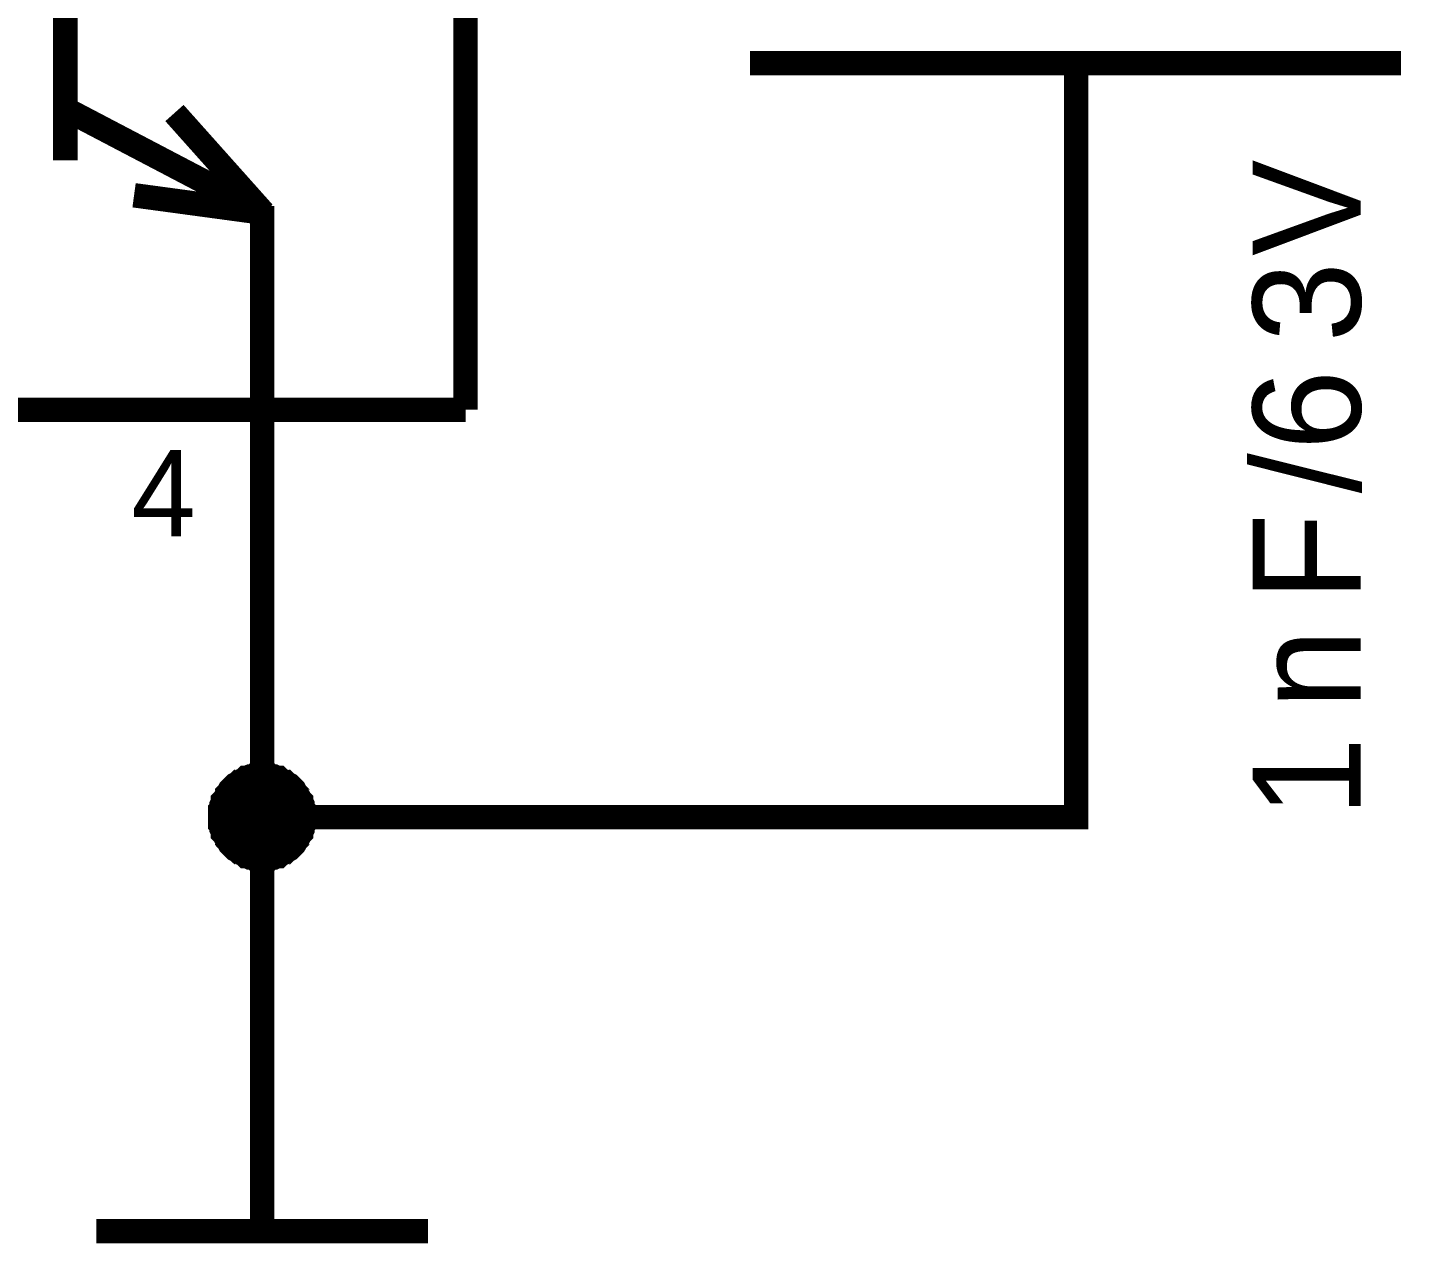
# Model space of a CAD drawing. Header units: millimetres. Extents: x 0 to 420, y 0 to 297.
# Drawn here: x 167.15 to 184.16, y 52.26 to 67.18 of the extents above; entities that cross this region are included whole.
import ezdxf

# ---------------------------------------------------------------- set-up
doc = ezdxf.new("R2010")
doc.units = ezdxf.units.MM
doc.layers.add('Sheet', color=255, linetype='Continuous')

msp = doc.modelspace()

# ---------------------------------------------------------------- linework, layer by layer
at = {"layer": 'Sheet'}
for points, const_width in [([(172.528, 72.495), (172.528, 62.493)], 0.3), ([(167.613, 69.315), (167.613, 65.557)], 0.3), ([(176.021, 66.749), (184.015, 66.749)], 0.3), ([(180.026, 66.749), (180.026, 63.735)], 0.3), ([(170.046, 64.911), (167.613, 66.186)], 0.3), ([(170.046, 64.911), (168.953, 66.136)], 0.3), ([(170.046, 64.911), (168.457, 65.126)], 0.3), ([(170.029, 64.994), (170.029, 59.993)], 0.3), ([(180.026, 63.735), (180.026, 57.492), (170.029, 57.492), (170.029, 59.993)], 0.3), ([(172.528, 62.493), (153.776, 62.493)], 0.3), ([(169.516, 57.492), (169.516, 57.526), (169.516, 57.542), (169.516, 57.575), (169.533, 57.592), (169.533, 57.625), (169.533, 57.641), (169.549, 57.675), (169.549, 57.691), (169.566, 57.708), (169.582, 57.741), (169.599, 57.757), (169.599, 57.774), (169.615, 57.79), (169.632, 57.824), (169.648, 57.84), (169.665, 57.857), (169.682, 57.873), (169.698, 57.89), (169.731, 57.906), (169.748, 57.923), (169.764, 57.923), (169.781, 57.94), (169.814, 57.956), (169.831, 57.973), (169.847, 57.973), (169.88, 57.989), (169.897, 57.989), (169.93, 57.989), (169.946, 58.006), (169.98, 58.006), (169.996, 58.006), (170.029, 58.006)], 0.3), ([(169.516, 57.492), (169.516, 57.526), (169.516, 57.542), (169.516, 57.575), (169.533, 57.592), (169.533, 57.625), (169.533, 57.641), (169.549, 57.675), (169.549, 57.691), (169.566, 57.708), (169.582, 57.741), (169.599, 57.757), (169.599, 57.774), (169.615, 57.79), (169.632, 57.824), (169.648, 57.84), (169.665, 57.857), (169.682, 57.873), (169.698, 57.89), (169.731, 57.906), (169.748, 57.923), (169.764, 57.923), (169.781, 57.94), (169.814, 57.956), (169.831, 57.973), (169.847, 57.973), (169.88, 57.989), (169.897, 57.989), (169.93, 57.989), (169.946, 58.006), (169.98, 58.006), (169.996, 58.006), (170.029, 58.006)], 0.3), ([(169.516, 57.492), (169.516, 57.526), (169.516, 57.542), (169.516, 57.575), (169.533, 57.592), (169.533, 57.625), (169.533, 57.641), (169.549, 57.675), (169.549, 57.691), (169.566, 57.708), (169.582, 57.741), (169.599, 57.757), (169.599, 57.774), (169.615, 57.79), (169.632, 57.824), (169.648, 57.84), (169.665, 57.857), (169.682, 57.873), (169.698, 57.89), (169.731, 57.906), (169.748, 57.923), (169.764, 57.923), (169.781, 57.94), (169.814, 57.956), (169.831, 57.973), (169.847, 57.973), (169.88, 57.989), (169.897, 57.989), (169.93, 57.989), (169.946, 58.006), (169.98, 58.006), (169.996, 58.006), (170.029, 58.006)], 0.3), ([(169.516, 57.492), (169.516, 57.526), (169.516, 57.542), (169.516, 57.575), (169.533, 57.592), (169.533, 57.625), (169.533, 57.641), (169.549, 57.675), (169.549, 57.691), (169.566, 57.708), (169.582, 57.741), (169.599, 57.757), (169.599, 57.774), (169.615, 57.79), (169.632, 57.824), (169.648, 57.84), (169.665, 57.857), (169.682, 57.873), (169.698, 57.89), (169.731, 57.906), (169.748, 57.923), (169.764, 57.923), (169.781, 57.94), (169.814, 57.956), (169.831, 57.973), (169.847, 57.973), (169.88, 57.989), (169.897, 57.989), (169.93, 57.989), (169.946, 58.006), (169.98, 58.006), (169.996, 58.006), (170.029, 58.006)], 0.3), ([(169.516, 57.492), (169.516, 57.526), (169.516, 57.542), (169.516, 57.575), (169.533, 57.592), (169.533, 57.625), (169.533, 57.641), (169.549, 57.675), (169.549, 57.691), (169.566, 57.708), (169.582, 57.741), (169.599, 57.757), (169.599, 57.774), (169.615, 57.79), (169.632, 57.824), (169.648, 57.84), (169.665, 57.857), (169.682, 57.873), (169.698, 57.89), (169.731, 57.906), (169.748, 57.923), (169.764, 57.923), (169.781, 57.94), (169.814, 57.956), (169.831, 57.973), (169.847, 57.973), (169.88, 57.989), (169.897, 57.989), (169.93, 57.989), (169.946, 58.006), (169.98, 58.006), (169.996, 58.006), (170.029, 58.006)], 0.0991), ([(169.516, 57.492), (169.516, 57.526), (169.516, 57.542), (169.516, 57.575), (169.533, 57.592), (169.533, 57.625), (169.533, 57.641), (169.549, 57.675), (169.549, 57.691), (169.566, 57.708), (169.582, 57.741), (169.599, 57.757), (169.599, 57.774), (169.615, 57.79), (169.632, 57.824), (169.648, 57.84), (169.665, 57.857), (169.682, 57.873), (169.698, 57.89), (169.731, 57.906), (169.748, 57.923), (169.764, 57.923), (169.781, 57.94), (169.814, 57.956), (169.831, 57.973), (169.847, 57.973), (169.88, 57.989), (169.897, 57.989), (169.93, 57.989), (169.946, 58.006), (169.98, 58.006), (169.996, 58.006), (170.029, 58.006)], 0.0991), ([(169.516, 57.492), (169.516, 57.526), (169.516, 57.542), (169.516, 57.575), (169.533, 57.592), (169.533, 57.625), (169.533, 57.641), (169.549, 57.675), (169.549, 57.691), (169.566, 57.708), (169.582, 57.741), (169.599, 57.757), (169.599, 57.774), (169.615, 57.79), (169.632, 57.824), (169.648, 57.84), (169.665, 57.857), (169.682, 57.873), (169.698, 57.89), (169.731, 57.906), (169.748, 57.923), (169.764, 57.923), (169.781, 57.94), (169.814, 57.956), (169.831, 57.973), (169.847, 57.973), (169.88, 57.989), (169.897, 57.989), (169.93, 57.989), (169.946, 58.006), (169.98, 58.006), (169.996, 58.006), (170.029, 58.006)], 0.0991), ([(169.516, 57.492), (169.516, 57.526), (169.516, 57.542), (169.516, 57.575), (169.533, 57.592), (169.533, 57.625), (169.533, 57.641), (169.549, 57.675), (169.549, 57.691), (169.566, 57.708), (169.582, 57.741), (169.599, 57.757), (169.599, 57.774), (169.615, 57.79), (169.632, 57.824), (169.648, 57.84), (169.665, 57.857), (169.682, 57.873), (169.698, 57.89), (169.731, 57.906), (169.748, 57.923), (169.764, 57.923), (169.781, 57.94), (169.814, 57.956), (169.831, 57.973), (169.847, 57.973), (169.88, 57.989), (169.897, 57.989), (169.93, 57.989), (169.946, 58.006), (169.98, 58.006), (169.996, 58.006), (170.029, 58.006)], 0.0991), ([(170.029, 58.006), (170.029, 58.006)], 0.3), ([(170.029, 58.006), (170.062, 58.006), (170.079, 58.006), (170.112, 58.006), (170.128, 57.989), (170.162, 57.989), (170.178, 57.989), (170.211, 57.973), (170.228, 57.973), (170.244, 57.956), (170.277, 57.94), (170.294, 57.923), (170.311, 57.923), (170.327, 57.906), (170.36, 57.89), (170.377, 57.873), (170.393, 57.857), (170.41, 57.84), (170.426, 57.824), (170.443, 57.79), (170.459, 57.774), (170.459, 57.757), (170.476, 57.741), (170.493, 57.708), (170.509, 57.691), (170.509, 57.675), (170.526, 57.641), (170.526, 57.625), (170.526, 57.592), (170.542, 57.575), (170.542, 57.542), (170.542, 57.526), (170.542, 57.492)], 0.3), ([(170.029, 58.006), (170.029, 58.006)], 0.3), ([(170.029, 58.006), (170.062, 58.006), (170.079, 58.006), (170.112, 58.006), (170.128, 57.989), (170.162, 57.989), (170.178, 57.989), (170.211, 57.973), (170.228, 57.973), (170.244, 57.956), (170.277, 57.94), (170.294, 57.923), (170.311, 57.923), (170.327, 57.906), (170.36, 57.89), (170.377, 57.873), (170.393, 57.857), (170.41, 57.84), (170.426, 57.824), (170.443, 57.79), (170.459, 57.774), (170.459, 57.757), (170.476, 57.741), (170.493, 57.708), (170.509, 57.691), (170.509, 57.675), (170.526, 57.641), (170.526, 57.625), (170.526, 57.592), (170.542, 57.575), (170.542, 57.542), (170.542, 57.526), (170.542, 57.492)], 0.3), ([(170.029, 58.006), (170.029, 58.006)], 0.3), ([(170.029, 58.006), (170.062, 58.006), (170.079, 58.006), (170.112, 58.006), (170.128, 57.989), (170.162, 57.989), (170.178, 57.989), (170.211, 57.973), (170.228, 57.973), (170.244, 57.956), (170.277, 57.94), (170.294, 57.923), (170.311, 57.923), (170.327, 57.906), (170.36, 57.89), (170.377, 57.873), (170.393, 57.857), (170.41, 57.84), (170.426, 57.824), (170.443, 57.79), (170.459, 57.774), (170.459, 57.757), (170.476, 57.741), (170.493, 57.708), (170.509, 57.691), (170.509, 57.675), (170.526, 57.641), (170.526, 57.625), (170.526, 57.592), (170.542, 57.575), (170.542, 57.542), (170.542, 57.526), (170.542, 57.492)], 0.3), ([(170.029, 58.006), (170.029, 58.006)], 0.3), ([(170.029, 58.006), (170.062, 58.006), (170.079, 58.006), (170.112, 58.006), (170.128, 57.989), (170.162, 57.989), (170.178, 57.989), (170.211, 57.973), (170.228, 57.973), (170.244, 57.956), (170.277, 57.94), (170.294, 57.923), (170.311, 57.923), (170.327, 57.906), (170.36, 57.89), (170.377, 57.873), (170.393, 57.857), (170.41, 57.84), (170.426, 57.824), (170.443, 57.79), (170.459, 57.774), (170.459, 57.757), (170.476, 57.741), (170.493, 57.708), (170.509, 57.691), (170.509, 57.675), (170.526, 57.641), (170.526, 57.625), (170.526, 57.592), (170.542, 57.575), (170.542, 57.542), (170.542, 57.526), (170.542, 57.492)], 0.3), ([(170.029, 58.006), (170.029, 58.006)], 0.0991), ([(170.029, 58.006), (170.062, 58.006), (170.079, 58.006), (170.112, 58.006), (170.128, 57.989), (170.162, 57.989), (170.178, 57.989), (170.211, 57.973), (170.228, 57.973), (170.244, 57.956), (170.277, 57.94), (170.294, 57.923), (170.311, 57.923), (170.327, 57.906), (170.36, 57.89), (170.377, 57.873), (170.393, 57.857), (170.41, 57.84), (170.426, 57.824), (170.443, 57.79), (170.459, 57.774), (170.459, 57.757), (170.476, 57.741), (170.493, 57.708), (170.509, 57.691), (170.509, 57.675), (170.526, 57.641), (170.526, 57.625), (170.526, 57.592), (170.542, 57.575), (170.542, 57.542), (170.542, 57.526), (170.542, 57.492)], 0.0991), ([(170.029, 58.006), (170.029, 58.006)], 0.0991), ([(170.029, 58.006), (170.062, 58.006), (170.079, 58.006), (170.112, 58.006), (170.128, 57.989), (170.162, 57.989), (170.178, 57.989), (170.211, 57.973), (170.228, 57.973), (170.244, 57.956), (170.277, 57.94), (170.294, 57.923), (170.311, 57.923), (170.327, 57.906), (170.36, 57.89), (170.377, 57.873), (170.393, 57.857), (170.41, 57.84), (170.426, 57.824), (170.443, 57.79), (170.459, 57.774), (170.459, 57.757), (170.476, 57.741), (170.493, 57.708), (170.509, 57.691), (170.509, 57.675), (170.526, 57.641), (170.526, 57.625), (170.526, 57.592), (170.542, 57.575), (170.542, 57.542), (170.542, 57.526), (170.542, 57.492)], 0.0991), ([(170.029, 58.006), (170.029, 58.006)], 0.0991), ([(170.029, 58.006), (170.062, 58.006), (170.079, 58.006), (170.112, 58.006), (170.128, 57.989), (170.162, 57.989), (170.178, 57.989), (170.211, 57.973), (170.228, 57.973), (170.244, 57.956), (170.277, 57.94), (170.294, 57.923), (170.311, 57.923), (170.327, 57.906), (170.36, 57.89), (170.377, 57.873), (170.393, 57.857), (170.41, 57.84), (170.426, 57.824), (170.443, 57.79), (170.459, 57.774), (170.459, 57.757), (170.476, 57.741), (170.493, 57.708), (170.509, 57.691), (170.509, 57.675), (170.526, 57.641), (170.526, 57.625), (170.526, 57.592), (170.542, 57.575), (170.542, 57.542), (170.542, 57.526), (170.542, 57.492)], 0.0991), ([(170.029, 58.006), (170.029, 58.006)], 0.0991), ([(170.029, 58.006), (170.062, 58.006), (170.079, 58.006), (170.112, 58.006), (170.128, 57.989), (170.162, 57.989), (170.178, 57.989), (170.211, 57.973), (170.228, 57.973), (170.244, 57.956), (170.277, 57.94), (170.294, 57.923), (170.311, 57.923), (170.327, 57.906), (170.36, 57.89), (170.377, 57.873), (170.393, 57.857), (170.41, 57.84), (170.426, 57.824), (170.443, 57.79), (170.459, 57.774), (170.459, 57.757), (170.476, 57.741), (170.493, 57.708), (170.509, 57.691), (170.509, 57.675), (170.526, 57.641), (170.526, 57.625), (170.526, 57.592), (170.542, 57.575), (170.542, 57.542), (170.542, 57.526), (170.542, 57.492)], 0.0991), ([(170.029, 56.979), (169.996, 56.979), (169.98, 56.979), (169.946, 56.979), (169.93, 56.996), (169.897, 56.996), (169.88, 56.996), (169.847, 57.012), (169.831, 57.012), (169.814, 57.029), (169.781, 57.045), (169.764, 57.062), (169.748, 57.062), (169.731, 57.078), (169.698, 57.095), (169.682, 57.112), (169.665, 57.128), (169.648, 57.145), (169.632, 57.161), (169.615, 57.194), (169.599, 57.211), (169.599, 57.227), (169.582, 57.244), (169.566, 57.277), (169.549, 57.294), (169.549, 57.31), (169.533, 57.343), (169.533, 57.36), (169.533, 57.393), (169.516, 57.41), (169.516, 57.443), (169.516, 57.459), (169.516, 57.492)], 0.3), ([(169.516, 57.492), (169.516, 57.492)], 0.3), ([(170.029, 56.979), (169.996, 56.979), (169.98, 56.979), (169.946, 56.979), (169.93, 56.996), (169.897, 56.996), (169.88, 56.996), (169.847, 57.012), (169.831, 57.012), (169.814, 57.029), (169.781, 57.045), (169.764, 57.062), (169.748, 57.062), (169.731, 57.078), (169.698, 57.095), (169.682, 57.112), (169.665, 57.128), (169.648, 57.145), (169.632, 57.161), (169.615, 57.194), (169.599, 57.211), (169.599, 57.227), (169.582, 57.244), (169.566, 57.277), (169.549, 57.294), (169.549, 57.31), (169.533, 57.343), (169.533, 57.36), (169.533, 57.393), (169.516, 57.41), (169.516, 57.443), (169.516, 57.459), (169.516, 57.492)], 0.3), ([(169.516, 57.492), (169.516, 57.492)], 0.3), ([(170.029, 56.979), (169.996, 56.979), (169.98, 56.979), (169.946, 56.979), (169.93, 56.996), (169.897, 56.996), (169.88, 56.996), (169.847, 57.012), (169.831, 57.012), (169.814, 57.029), (169.781, 57.045), (169.764, 57.062), (169.748, 57.062), (169.731, 57.078), (169.698, 57.095), (169.682, 57.112), (169.665, 57.128), (169.648, 57.145), (169.632, 57.161), (169.615, 57.194), (169.599, 57.211), (169.599, 57.227), (169.582, 57.244), (169.566, 57.277), (169.549, 57.294), (169.549, 57.31), (169.533, 57.343), (169.533, 57.36), (169.533, 57.393), (169.516, 57.41), (169.516, 57.443), (169.516, 57.459), (169.516, 57.492)], 0.3), ([(169.516, 57.492), (169.516, 57.492)], 0.3), ([(170.029, 56.979), (169.996, 56.979), (169.98, 56.979), (169.946, 56.979), (169.93, 56.996), (169.897, 56.996), (169.88, 56.996), (169.847, 57.012), (169.831, 57.012), (169.814, 57.029), (169.781, 57.045), (169.764, 57.062), (169.748, 57.062), (169.731, 57.078), (169.698, 57.095), (169.682, 57.112), (169.665, 57.128), (169.648, 57.145), (169.632, 57.161), (169.615, 57.194), (169.599, 57.211), (169.599, 57.227), (169.582, 57.244), (169.566, 57.277), (169.549, 57.294), (169.549, 57.31), (169.533, 57.343), (169.533, 57.36), (169.533, 57.393), (169.516, 57.41), (169.516, 57.443), (169.516, 57.459), (169.516, 57.492)], 0.3), ([(169.516, 57.492), (169.516, 57.492)], 0.3), ([(170.029, 56.979), (169.996, 56.979), (169.98, 56.979), (169.946, 56.979), (169.93, 56.996), (169.897, 56.996), (169.88, 56.996), (169.847, 57.012), (169.831, 57.012), (169.814, 57.029), (169.781, 57.045), (169.764, 57.062), (169.748, 57.062), (169.731, 57.078), (169.698, 57.095), (169.682, 57.112), (169.665, 57.128), (169.648, 57.145), (169.632, 57.161), (169.615, 57.194), (169.599, 57.211), (169.599, 57.227), (169.582, 57.244), (169.566, 57.277), (169.549, 57.294), (169.549, 57.31), (169.533, 57.343), (169.533, 57.36), (169.533, 57.393), (169.516, 57.41), (169.516, 57.443), (169.516, 57.459), (169.516, 57.492)], 0.0991), ([(169.516, 57.492), (169.516, 57.492)], 0.0991), ([(170.029, 56.979), (169.996, 56.979), (169.98, 56.979), (169.946, 56.979), (169.93, 56.996), (169.897, 56.996), (169.88, 56.996), (169.847, 57.012), (169.831, 57.012), (169.814, 57.029), (169.781, 57.045), (169.764, 57.062), (169.748, 57.062), (169.731, 57.078), (169.698, 57.095), (169.682, 57.112), (169.665, 57.128), (169.648, 57.145), (169.632, 57.161), (169.615, 57.194), (169.599, 57.211), (169.599, 57.227), (169.582, 57.244), (169.566, 57.277), (169.549, 57.294), (169.549, 57.31), (169.533, 57.343), (169.533, 57.36), (169.533, 57.393), (169.516, 57.41), (169.516, 57.443), (169.516, 57.459), (169.516, 57.492)], 0.0991), ([(169.516, 57.492), (169.516, 57.492)], 0.0991), ([(170.029, 56.979), (169.996, 56.979), (169.98, 56.979), (169.946, 56.979), (169.93, 56.996), (169.897, 56.996), (169.88, 56.996), (169.847, 57.012), (169.831, 57.012), (169.814, 57.029), (169.781, 57.045), (169.764, 57.062), (169.748, 57.062), (169.731, 57.078), (169.698, 57.095), (169.682, 57.112), (169.665, 57.128), (169.648, 57.145), (169.632, 57.161), (169.615, 57.194), (169.599, 57.211), (169.599, 57.227), (169.582, 57.244), (169.566, 57.277), (169.549, 57.294), (169.549, 57.31), (169.533, 57.343), (169.533, 57.36), (169.533, 57.393), (169.516, 57.41), (169.516, 57.443), (169.516, 57.459), (169.516, 57.492)], 0.0991), ([(169.516, 57.492), (169.516, 57.492)], 0.0991), ([(170.029, 56.979), (169.996, 56.979), (169.98, 56.979), (169.946, 56.979), (169.93, 56.996), (169.897, 56.996), (169.88, 56.996), (169.847, 57.012), (169.831, 57.012), (169.814, 57.029), (169.781, 57.045), (169.764, 57.062), (169.748, 57.062), (169.731, 57.078), (169.698, 57.095), (169.682, 57.112), (169.665, 57.128), (169.648, 57.145), (169.632, 57.161), (169.615, 57.194), (169.599, 57.211), (169.599, 57.227), (169.582, 57.244), (169.566, 57.277), (169.549, 57.294), (169.549, 57.31), (169.533, 57.343), (169.533, 57.36), (169.533, 57.393), (169.516, 57.41), (169.516, 57.443), (169.516, 57.459), (169.516, 57.492)], 0.0991), ([(169.516, 57.492), (169.516, 57.492)], 0.0991), ([(170.029, 57.492), (170.029, 52.409)], 0.3), ([(170.542, 57.492), (170.542, 57.459), (170.542, 57.443), (170.542, 57.41), (170.526, 57.393), (170.526, 57.36), (170.526, 57.343), (170.509, 57.31), (170.509, 57.294), (170.493, 57.277), (170.476, 57.244), (170.459, 57.227), (170.459, 57.211), (170.443, 57.194), (170.426, 57.161), (170.41, 57.145), (170.393, 57.128), (170.377, 57.112), (170.36, 57.095), (170.327, 57.078), (170.311, 57.062), (170.294, 57.062), (170.277, 57.045), (170.244, 57.029), (170.228, 57.012), (170.211, 57.012), (170.178, 56.996), (170.162, 56.996), (170.128, 56.996), (170.112, 56.979), (170.079, 56.979), (170.062, 56.979), (170.029, 56.979)], 0.3), ([(170.542, 57.492), (170.542, 57.459), (170.542, 57.443), (170.542, 57.41), (170.526, 57.393), (170.526, 57.36), (170.526, 57.343), (170.509, 57.31), (170.509, 57.294), (170.493, 57.277), (170.476, 57.244), (170.459, 57.227), (170.459, 57.211), (170.443, 57.194), (170.426, 57.161), (170.41, 57.145), (170.393, 57.128), (170.377, 57.112), (170.36, 57.095), (170.327, 57.078), (170.311, 57.062), (170.294, 57.062), (170.277, 57.045), (170.244, 57.029), (170.228, 57.012), (170.211, 57.012), (170.178, 56.996), (170.162, 56.996), (170.128, 56.996), (170.112, 56.979), (170.079, 56.979), (170.062, 56.979), (170.029, 56.979)], 0.3), ([(170.542, 57.492), (170.542, 57.459), (170.542, 57.443), (170.542, 57.41), (170.526, 57.393), (170.526, 57.36), (170.526, 57.343), (170.509, 57.31), (170.509, 57.294), (170.493, 57.277), (170.476, 57.244), (170.459, 57.227), (170.459, 57.211), (170.443, 57.194), (170.426, 57.161), (170.41, 57.145), (170.393, 57.128), (170.377, 57.112), (170.36, 57.095), (170.327, 57.078), (170.311, 57.062), (170.294, 57.062), (170.277, 57.045), (170.244, 57.029), (170.228, 57.012), (170.211, 57.012), (170.178, 56.996), (170.162, 56.996), (170.128, 56.996), (170.112, 56.979), (170.079, 56.979), (170.062, 56.979), (170.029, 56.979)], 0.3), ([(170.542, 57.492), (170.542, 57.459), (170.542, 57.443), (170.542, 57.41), (170.526, 57.393), (170.526, 57.36), (170.526, 57.343), (170.509, 57.31), (170.509, 57.294), (170.493, 57.277), (170.476, 57.244), (170.459, 57.227), (170.459, 57.211), (170.443, 57.194), (170.426, 57.161), (170.41, 57.145), (170.393, 57.128), (170.377, 57.112), (170.36, 57.095), (170.327, 57.078), (170.311, 57.062), (170.294, 57.062), (170.277, 57.045), (170.244, 57.029), (170.228, 57.012), (170.211, 57.012), (170.178, 56.996), (170.162, 56.996), (170.128, 56.996), (170.112, 56.979), (170.079, 56.979), (170.062, 56.979), (170.029, 56.979)], 0.3), ([(170.542, 57.492), (170.542, 57.459), (170.542, 57.443), (170.542, 57.41), (170.526, 57.393), (170.526, 57.36), (170.526, 57.343), (170.509, 57.31), (170.509, 57.294), (170.493, 57.277), (170.476, 57.244), (170.459, 57.227), (170.459, 57.211), (170.443, 57.194), (170.426, 57.161), (170.41, 57.145), (170.393, 57.128), (170.377, 57.112), (170.36, 57.095), (170.327, 57.078), (170.311, 57.062), (170.294, 57.062), (170.277, 57.045), (170.244, 57.029), (170.228, 57.012), (170.211, 57.012), (170.178, 56.996), (170.162, 56.996), (170.128, 56.996), (170.112, 56.979), (170.079, 56.979), (170.062, 56.979), (170.029, 56.979)], 0.0991), ([(170.542, 57.492), (170.542, 57.459), (170.542, 57.443), (170.542, 57.41), (170.526, 57.393), (170.526, 57.36), (170.526, 57.343), (170.509, 57.31), (170.509, 57.294), (170.493, 57.277), (170.476, 57.244), (170.459, 57.227), (170.459, 57.211), (170.443, 57.194), (170.426, 57.161), (170.41, 57.145), (170.393, 57.128), (170.377, 57.112), (170.36, 57.095), (170.327, 57.078), (170.311, 57.062), (170.294, 57.062), (170.277, 57.045), (170.244, 57.029), (170.228, 57.012), (170.211, 57.012), (170.178, 56.996), (170.162, 56.996), (170.128, 56.996), (170.112, 56.979), (170.079, 56.979), (170.062, 56.979), (170.029, 56.979)], 0.0991), ([(170.542, 57.492), (170.542, 57.459), (170.542, 57.443), (170.542, 57.41), (170.526, 57.393), (170.526, 57.36), (170.526, 57.343), (170.509, 57.31), (170.509, 57.294), (170.493, 57.277), (170.476, 57.244), (170.459, 57.227), (170.459, 57.211), (170.443, 57.194), (170.426, 57.161), (170.41, 57.145), (170.393, 57.128), (170.377, 57.112), (170.36, 57.095), (170.327, 57.078), (170.311, 57.062), (170.294, 57.062), (170.277, 57.045), (170.244, 57.029), (170.228, 57.012), (170.211, 57.012), (170.178, 56.996), (170.162, 56.996), (170.128, 56.996), (170.112, 56.979), (170.079, 56.979), (170.062, 56.979), (170.029, 56.979)], 0.0991), ([(170.542, 57.492), (170.542, 57.459), (170.542, 57.443), (170.542, 57.41), (170.526, 57.393), (170.526, 57.36), (170.526, 57.343), (170.509, 57.31), (170.509, 57.294), (170.493, 57.277), (170.476, 57.244), (170.459, 57.227), (170.459, 57.211), (170.443, 57.194), (170.426, 57.161), (170.41, 57.145), (170.393, 57.128), (170.377, 57.112), (170.36, 57.095), (170.327, 57.078), (170.311, 57.062), (170.294, 57.062), (170.277, 57.045), (170.244, 57.029), (170.228, 57.012), (170.211, 57.012), (170.178, 56.996), (170.162, 56.996), (170.128, 56.996), (170.112, 56.979), (170.079, 56.979), (170.062, 56.979), (170.029, 56.979)], 0.0991), ([(170.542, 57.492), (170.542, 57.492), (170.542, 57.492), (170.542, 57.492), (170.542, 57.492), (170.542, 57.492), (170.542, 57.492), (170.542, 57.492), (170.542, 57.492), (170.542, 57.492), (170.542, 57.492), (170.542, 57.492), (170.542, 57.492), (170.542, 57.492), (170.542, 57.492), (170.542, 57.492), (170.542, 57.492), (170.542, 57.492), (170.542, 57.492), (170.542, 57.492), (170.542, 57.492), (170.542, 57.492), (170.542, 57.492), (170.542, 57.492), (170.542, 57.492), (170.542, 57.492), (170.542, 57.492), (170.542, 57.492), (170.542, 57.492), (170.542, 57.492), (170.542, 57.492), (170.542, 57.492), (170.542, 57.492)], 0.3), ([(170.542, 57.492), (170.542, 57.492)], 0.3), ([(170.542, 57.492), (170.542, 57.492), (170.542, 57.492), (170.542, 57.492), (170.542, 57.492), (170.542, 57.492), (170.542, 57.492), (170.542, 57.492), (170.542, 57.492), (170.542, 57.492), (170.542, 57.492), (170.542, 57.492), (170.542, 57.492), (170.542, 57.492), (170.542, 57.492), (170.542, 57.492), (170.542, 57.492), (170.542, 57.492), (170.542, 57.492), (170.542, 57.492), (170.542, 57.492), (170.542, 57.492), (170.542, 57.492), (170.542, 57.492), (170.542, 57.492), (170.542, 57.492), (170.542, 57.492), (170.542, 57.492), (170.542, 57.492), (170.542, 57.492), (170.542, 57.492), (170.542, 57.492), (170.542, 57.492)], 0.3), ([(170.542, 57.492), (170.542, 57.492)], 0.3), ([(170.542, 57.492), (170.542, 57.492), (170.542, 57.492), (170.542, 57.492), (170.542, 57.492), (170.542, 57.492), (170.542, 57.492), (170.542, 57.492), (170.542, 57.492), (170.542, 57.492), (170.542, 57.492), (170.542, 57.492), (170.542, 57.492), (170.542, 57.492), (170.542, 57.492), (170.542, 57.492), (170.542, 57.492), (170.542, 57.492), (170.542, 57.492), (170.542, 57.492), (170.542, 57.492), (170.542, 57.492), (170.542, 57.492), (170.542, 57.492), (170.542, 57.492), (170.542, 57.492), (170.542, 57.492), (170.542, 57.492), (170.542, 57.492), (170.542, 57.492), (170.542, 57.492), (170.542, 57.492), (170.542, 57.492)], 0.3), ([(170.542, 57.492), (170.542, 57.492)], 0.3), ([(170.542, 57.492), (170.542, 57.492), (170.542, 57.492), (170.542, 57.492), (170.542, 57.492), (170.542, 57.492), (170.542, 57.492), (170.542, 57.492), (170.542, 57.492), (170.542, 57.492), (170.542, 57.492), (170.542, 57.492), (170.542, 57.492), (170.542, 57.492), (170.542, 57.492), (170.542, 57.492), (170.542, 57.492), (170.542, 57.492), (170.542, 57.492), (170.542, 57.492), (170.542, 57.492), (170.542, 57.492), (170.542, 57.492), (170.542, 57.492), (170.542, 57.492), (170.542, 57.492), (170.542, 57.492), (170.542, 57.492), (170.542, 57.492), (170.542, 57.492), (170.542, 57.492), (170.542, 57.492), (170.542, 57.492)], 0.3), ([(170.542, 57.492), (170.542, 57.492)], 0.3), ([(170.542, 57.492), (170.542, 57.492), (170.542, 57.492), (170.542, 57.492), (170.542, 57.492), (170.542, 57.492), (170.542, 57.492), (170.542, 57.492), (170.542, 57.492), (170.542, 57.492), (170.542, 57.492), (170.542, 57.492), (170.542, 57.492), (170.542, 57.492), (170.542, 57.492), (170.542, 57.492), (170.542, 57.492), (170.542, 57.492), (170.542, 57.492), (170.542, 57.492), (170.542, 57.492), (170.542, 57.492), (170.542, 57.492), (170.542, 57.492), (170.542, 57.492), (170.542, 57.492), (170.542, 57.492), (170.542, 57.492), (170.542, 57.492), (170.542, 57.492), (170.542, 57.492), (170.542, 57.492), (170.542, 57.492)], 0.0991), ([(170.542, 57.492), (170.542, 57.492)], 0.0991), ([(170.542, 57.492), (170.542, 57.492), (170.542, 57.492), (170.542, 57.492), (170.542, 57.492), (170.542, 57.492), (170.542, 57.492), (170.542, 57.492), (170.542, 57.492), (170.542, 57.492), (170.542, 57.492), (170.542, 57.492), (170.542, 57.492), (170.542, 57.492), (170.542, 57.492), (170.542, 57.492), (170.542, 57.492), (170.542, 57.492), (170.542, 57.492), (170.542, 57.492), (170.542, 57.492), (170.542, 57.492), (170.542, 57.492), (170.542, 57.492), (170.542, 57.492), (170.542, 57.492), (170.542, 57.492), (170.542, 57.492), (170.542, 57.492), (170.542, 57.492), (170.542, 57.492), (170.542, 57.492), (170.542, 57.492)], 0.0991), ([(170.542, 57.492), (170.542, 57.492)], 0.0991), ([(170.542, 57.492), (170.542, 57.492), (170.542, 57.492), (170.542, 57.492), (170.542, 57.492), (170.542, 57.492), (170.542, 57.492), (170.542, 57.492), (170.542, 57.492), (170.542, 57.492), (170.542, 57.492), (170.542, 57.492), (170.542, 57.492), (170.542, 57.492), (170.542, 57.492), (170.542, 57.492), (170.542, 57.492), (170.542, 57.492), (170.542, 57.492), (170.542, 57.492), (170.542, 57.492), (170.542, 57.492), (170.542, 57.492), (170.542, 57.492), (170.542, 57.492), (170.542, 57.492), (170.542, 57.492), (170.542, 57.492), (170.542, 57.492), (170.542, 57.492), (170.542, 57.492), (170.542, 57.492), (170.542, 57.492)], 0.0991), ([(170.542, 57.492), (170.542, 57.492)], 0.0991), ([(170.542, 57.492), (170.542, 57.492), (170.542, 57.492), (170.542, 57.492), (170.542, 57.492), (170.542, 57.492), (170.542, 57.492), (170.542, 57.492), (170.542, 57.492), (170.542, 57.492), (170.542, 57.492), (170.542, 57.492), (170.542, 57.492), (170.542, 57.492), (170.542, 57.492), (170.542, 57.492), (170.542, 57.492), (170.542, 57.492), (170.542, 57.492), (170.542, 57.492), (170.542, 57.492), (170.542, 57.492), (170.542, 57.492), (170.542, 57.492), (170.542, 57.492), (170.542, 57.492), (170.542, 57.492), (170.542, 57.492), (170.542, 57.492), (170.542, 57.492), (170.542, 57.492), (170.542, 57.492), (170.542, 57.492)], 0.0991), ([(170.542, 57.492), (170.542, 57.492)], 0.0991), ([(167.993, 52.409), (172.065, 52.409)], 0.3)]:
    msp.add_lwpolyline(points, dxfattribs=dict(at, const_width=const_width))
at = {"layer": 'Sheet', "const_width": 0.508}
msp.add_lwpolyline([(169.746, 57.5, 1), (170.254, 57.5, 1)], format="xyb", close=True, dxfattribs=at)

# ---------------------------------------------------------------- texts
at = {"layer": 'Sheet'}
for s, p in [('V', (183.518, 64.381)), ('3', (183.518, 63.321)), ('6', (183.518, 61.996)), ('/', (183.518, 61.467)), ('F', (183.518, 60.142)), ('n', (183.518, 58.817)), ('1', (183.518, 57.492))]:
    msp.add_text(s, height=1.325, rotation=90, dxfattribs=at).set_placement(p)
msp.add_text('4', height=1.06, dxfattribs=at).set_placement((168.424, 60.937))

doc.saveas('drawing.dxf')
